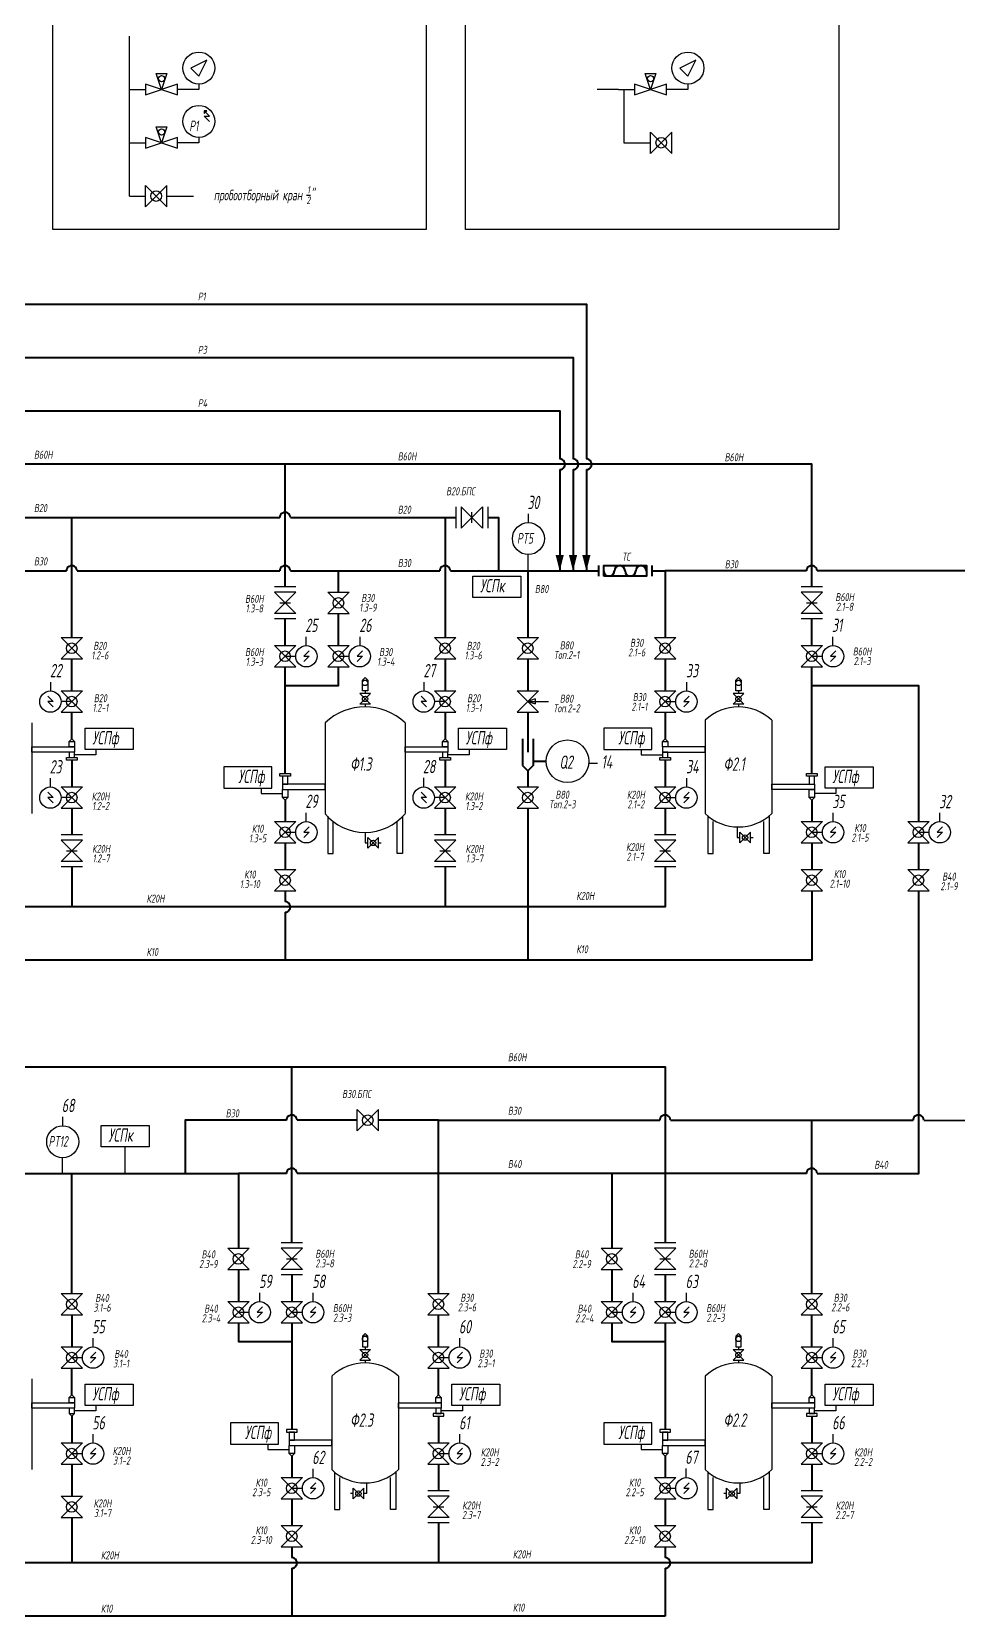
# Model space of a CAD drawing. Header units: millimetres. Extents: x 1510 to 10524, y 7125 to 13164.
# Drawn here: x 1884.6 to 2058.3, y 10878.7 to 11175.8 of the extents above; entities that cross this region are included whole.
import ezdxf

# ---------------------------------------------------------------- set-up
doc = ezdxf.new("R2010")
doc.units = ezdxf.units.MM
doc.header["$LTSCALE"] = 4
for name, color, linetype in [('1', 7, 'Continuous'), ('2', 7, 'Continuous'), ('В80', 1, 'Continuous'), ('Надписи', 7, 'Continuous')]:
    doc.layers.add(name, color=color, linetype=linetype)
doc.layers.add('В20', color=7, linetype='Continuous', lineweight=40, true_color=0x0a7800)
doc.layers.add('К10', color=7, linetype='Continuous', lineweight=40, true_color=0xffbe00)
for name, color, linetype, lineweight in [('В30', 136, 'Continuous', 40), ('В40', 142, 'Continuous', 40), ('В60Н', 140, 'Continuous', 40), ('К20Н', 33, 'Continuous', 40), ('Р1', 90, 'Continuous', 40), ('Р3', 212, 'Continuous', 40), ('Р4', 50, 'Continuous', 40)]:
    doc.layers.add(name, color=color, linetype=linetype, lineweight=lineweight)
doc.styles.add('Eskd знаки', font='eskd.shx', dxfattribs={"width": 0.8, "oblique": 10})

msp = doc.modelspace()

# ---------------------------------------------------------------- linework, layer by layer
for p, q in [((1902.95, 11165.02), (1902.95, 11175.02)), ((1917.45, 11170.52), (1914.45, 11169.02)), ((1914.45, 11169.02), (1915.95, 11167.52)), ((1915.95, 11167.52), (1917.45, 11170.52)), ((1915.95, 11167.52), (1917.45, 11170.52)), ((2009.14, 11170.52), (2006.14, 11169.02)), ((2006.14, 11169.02), (2007.64, 11167.52)), ((2007.64, 11167.52), (2009.14, 11170.52)), ((2007.64, 11167.52), (2009.14, 11170.52)), ((1905.95, 11166.02), (1905.95, 11164.02)), ((1908.95, 11165.02), (1905.95, 11166.02)), ((1908.95, 11165.02), (1907.95, 11168.02)), ((1907.95, 11168.02), (1909.95, 11168.02)), ((1909.95, 11168.02), (1908.95, 11165.02)), ((1911.95, 11166.02), (1908.95, 11165.02)), ((1911.95, 11164.02), (1911.95, 11166.02)), ((1915.95, 11166.02), (1915.95, 11165.02)), ((1997.64, 11166.02), (1997.64, 11164.02)), ((2000.64, 11165.02), (1997.64, 11166.02)), ((2000.64, 11165.02), (1999.64, 11168.02)), ((1999.64, 11168.02), (2001.64, 11168.02)), ((2001.64, 11168.02), (2000.64, 11165.02)), ((2003.64, 11166.02), (2000.64, 11165.02)), ((2003.64, 11164.02), (2003.64, 11166.02)), ((2007.64, 11166.02), (2007.64, 11165.02)), ((1902.95, 11165.02), (1905.95, 11165.02)), ((1902.95, 11145.02), (1902.95, 11165.02)), ((1905.95, 11164.02), (1908.95, 11165.02)), ((1908.95, 11165.02), (1911.95, 11164.02)), ((1915.95, 11165.02), (1911.95, 11165.02)), ((1994.64, 11165.02), (1990.64, 11165.02)), ((1994.64, 11165.02), (1997.64, 11165.02)), ((1995.64, 11165.02), (1995.64, 11155.02)), ((1997.64, 11164.02), (2000.64, 11165.02)), ((2000.64, 11165.02), (2003.64, 11164.02)), ((2007.64, 11165.02), (2003.64, 11165.02)), ((1917.95, 11160.02), (1916.95, 11161.02)), ((1917.95, 11159.02), (1916.95, 11160.02)), ((1916.95, 11160.02), (1917.95, 11160.02)), ((1908.95, 11155.02), (1907.95, 11158.02)), ((1907.95, 11158.02), (1909.95, 11158.02)), ((1909.95, 11158.02), (1908.95, 11155.02)), ((2000.64, 11153.02), (2000.64, 11157.02)), ((2004.64, 11157.02), (2000.64, 11153.02)), ((2004.64, 11153.02), (2000.64, 11157.02)), ((2004.64, 11153.02), (2004.64, 11157.02)), ((1902.95, 11155.02), (1905.95, 11155.02)), ((1905.95, 11156.02), (1905.95, 11154.02)), ((1908.95, 11155.02), (1905.95, 11156.02)), ((1905.95, 11154.02), (1908.95, 11155.02)), ((1911.95, 11156.02), (1908.95, 11155.02)), ((1908.95, 11155.02), (1911.95, 11154.02)), ((1911.95, 11154.02), (1911.95, 11156.02)), ((1915.95, 11155.02), (1911.95, 11155.02)), ((1915.95, 11156.02), (1915.95, 11155.02)), ((1995.64, 11155.02), (2000.64, 11155.02)), ((1902.95, 11145.02), (1905.95, 11145.02)), ((1905.95, 11143.02), (1905.95, 11147.02)), ((1905.95, 11147.02), (1909.95, 11143.02)), ((1905.95, 11143.02), (1909.95, 11147.02)), ((1909.95, 11143.02), (1909.95, 11147.02)), ((1909.95, 11145.02), (1914.95, 11145.02)), ((1964.1, 11086.72), (1964.1, 11082.72)), ((1965.1, 11086.72), (1965.1, 11082.72)), ((1965.1, 11082.72), (1969.1, 11086.72)), ((1965.1, 11086.72), (1969.1, 11082.72)), ((1967.1, 11083.72), (1967.1, 11085.72)), ((1969.1, 11086.72), (1969.1, 11082.72)), ((1970.1, 11086.72), (1970.1, 11082.72)), ((1934.1, 11071.72), (1930.1, 11071.72)), ((1934.1, 11070.72), (1930.1, 11070.72)), ((1930.1, 11070.72), (1934.1, 11066.72)), ((1934.1, 11070.72), (1930.1, 11066.72)), ((1940.1, 11070.72), (1944.1, 11070.72)), ((1944.1, 11070.72), (1940.1, 11066.72)), ((1940.1, 11070.72), (1944.1, 11066.72)), ((2032.85, 11071.72), (2028.85, 11071.72)), ((2032.85, 11070.72), (2028.85, 11070.72)), ((2028.85, 11070.72), (2032.85, 11066.72)), ((2032.85, 11070.72), (2028.85, 11066.72)), ((1931.1, 11068.72), (1933.1, 11068.72)), ((2029.85, 11068.72), (2031.85, 11068.72)), ((1934.1, 11066.72), (1930.1, 11066.72)), ((1934.1, 11065.72), (1930.1, 11065.72)), ((1940.1, 11066.72), (1944.1, 11066.72)), ((2032.85, 11066.72), (2028.85, 11066.72)), ((2032.85, 11065.72), (2028.85, 11065.72)), ((1890.1, 11062.22), (1894.1, 11062.22)), ((1894.1, 11062.22), (1890.1, 11058.22)), ((1890.1, 11062.22), (1894.1, 11058.22)), ((1960.1, 11062.22), (1964.1, 11062.22)), ((1964.1, 11062.22), (1960.1, 11058.22)), ((1960.1, 11062.22), (1964.1, 11058.22)), ((1975.6, 11062.22), (1979.6, 11062.22)), ((1979.6, 11062.22), (1975.6, 11058.22)), ((1975.6, 11062.22), (1979.6, 11058.22)), ((2001.35, 11062.22), (2005.35, 11062.22)), ((2005.35, 11062.22), (2001.35, 11058.22)), ((2001.35, 11062.22), (2005.35, 11058.22)), ((1930.1, 11060.72), (1934.1, 11060.72)), ((1934.1, 11060.72), (1930.1, 11056.72)), ((1930.1, 11060.72), (1934.1, 11056.72)), ((1932.1, 11058.72), (1934.1, 11058.72)), ((1940.1, 11060.72), (1944.1, 11060.72)), ((1944.1, 11060.72), (1940.1, 11056.72)), ((1940.1, 11060.72), (1944.1, 11056.72)), ((1942.1, 11058.72), (1944.1, 11058.72)), ((2028.85, 11060.72), (2032.85, 11060.72)), ((2032.85, 11060.72), (2028.85, 11056.72)), ((2028.85, 11060.72), (2032.85, 11056.72)), ((2030.85, 11058.72), (2032.85, 11058.72)), ((1890.1, 11058.22), (1894.1, 11058.22)), ((1930.1, 11056.72), (1934.1, 11056.72)), ((1940.1, 11056.72), (1944.1, 11056.72)), ((1960.1, 11058.22), (1964.1, 11058.22)), ((1975.6, 11058.22), (1979.6, 11058.22)), ((2001.35, 11058.22), (2005.35, 11058.22)), ((2028.85, 11056.72), (2032.85, 11056.72)), ((1946.6, 11054.22), (1947.1, 11054.72)), ((1947.1, 11054.72), (1947.6, 11054.22)), ((2016.6, 11054.22), (2017.1, 11054.72)), ((2017.1, 11054.72), (2017.6, 11054.22)), ((1890.1, 11052.22), (1894.1, 11052.22)), ((1894.1, 11052.22), (1890.1, 11048.22)), ((1890.1, 11052.22), (1894.1, 11048.22)), ((1892.1, 11050.22), (1890.1, 11050.22)), ((1948.1, 11051.72), (1946.1, 11051.72)), ((1946.1, 11051.72), (1948.1, 11049.72)), ((1948.1, 11051.72), (1946.1, 11049.72)), ((1948.1, 11049.72), (1946.1, 11049.72)), ((1947.1, 11052.22), (1947.1, 11051.72)), ((1947.1, 11049.72), (1947.1, 11049.22)), ((1960.1, 11052.22), (1964.1, 11052.22)), ((1964.1, 11052.22), (1960.1, 11048.22)), ((1960.1, 11052.22), (1964.1, 11048.22)), ((1962.1, 11050.22), (1960.1, 11050.22)), ((1975.6, 11052.22), (1979.6, 11052.22)), ((1979.6, 11052.22), (1975.6, 11048.22)), ((1975.6, 11052.22), (1979.6, 11048.22)), ((1979, 11050.72), (1977.6, 11050.22)), ((1977.6, 11050.22), (1979, 11049.82)), ((1977.6, 11050.22), (1981.52, 11050.22)), ((1979, 11050.72), (1979, 11049.82)), ((2001.35, 11052.22), (2005.35, 11052.22)), ((2005.35, 11052.22), (2001.35, 11048.22)), ((2001.35, 11052.22), (2005.35, 11048.22)), ((2003.35, 11050.22), (2005.35, 11050.22)), ((2018.1, 11051.72), (2016.1, 11051.72)), ((2016.1, 11051.72), (2018.1, 11049.72)), ((2018.1, 11051.72), (2016.1, 11049.72)), ((2018.1, 11049.72), (2016.1, 11049.72)), ((2017.1, 11052.22), (2017.1, 11051.72)), ((2017.1, 11049.72), (2017.1, 11049.22)), ((1890.1, 11048.22), (1894.1, 11048.22)), ((1960.1, 11048.22), (1964.1, 11048.22)), ((1975.6, 11048.22), (1979.6, 11048.22)), ((2001.35, 11048.22), (2005.35, 11048.22)), ((1892.1, 11043.22), (1891.6, 11042.72)), ((1892.6, 11042.72), (1892.1, 11043.22)), ((1896.6, 11041.22), (1896.6, 11040.22)), ((1962.1, 11043.22), (1961.6, 11042.72)), ((1962.6, 11042.72), (1962.1, 11043.22)), ((1966.6, 11041.22), (1966.6, 11040.22)), ((1998.85, 11041.22), (1998.85, 11040.22)), ((2003.35, 11043.22), (2002.85, 11042.72)), ((2003.85, 11042.72), (2003.35, 11043.22)), ((1896.6, 11040.22), (1892.6, 11040.22)), ((1966.6, 11040.22), (1962.6, 11040.22)), ((1998.85, 11040.22), (2002.85, 11040.22)), ((1890.1, 11034.22), (1894.1, 11034.22)), ((1894.1, 11034.22), (1890.1, 11030.22)), ((1890.1, 11034.22), (1894.1, 11030.22)), ((1892.1, 11032.22), (1890.1, 11032.22)), ((1927.6, 11033.97), (1927.6, 11032.97)), ((1927.6, 11032.97), (1931.6, 11032.97)), ((1932.1, 11031.72), (1931.6, 11032.22)), ((1932.6, 11032.22), (1932.1, 11031.72)), ((1960.1, 11034.22), (1964.1, 11034.22)), ((1964.1, 11034.22), (1960.1, 11030.22)), ((1960.1, 11034.22), (1964.1, 11030.22)), ((1962.1, 11032.22), (1960.1, 11032.22)), ((1975.6, 11034.22), (1979.6, 11034.22)), ((1979.6, 11034.22), (1975.6, 11030.22)), ((1975.6, 11034.22), (1979.6, 11030.22)), ((2001.35, 11034.22), (2005.35, 11034.22)), ((2005.35, 11034.22), (2001.35, 11030.22)), ((2001.35, 11034.22), (2005.35, 11030.22)), ((2003.35, 11032.22), (2005.35, 11032.22)), ((2030.85, 11031.72), (2030.35, 11032.22)), ((2031.35, 11032.22), (2030.85, 11031.72)), ((2035.35, 11032.97), (2031.35, 11032.97)), ((2035.35, 11033.97), (2035.35, 11032.97)), ((1890.1, 11030.22), (1894.1, 11030.22)), ((1960.1, 11030.22), (1964.1, 11030.22)), ((1975.6, 11030.22), (1979.6, 11030.22)), ((2001.35, 11030.22), (2005.35, 11030.22)), ((1930.1, 11027.72), (1934.1, 11027.72)), ((1934.1, 11027.72), (1930.1, 11023.72)), ((1930.1, 11027.72), (1934.1, 11023.72)), ((2016.85, 11026.72), (2016.85, 11024.72)), ((2028.85, 11027.72), (2032.85, 11027.72)), ((2032.85, 11027.72), (2028.85, 11023.72)), ((2028.85, 11027.72), (2032.85, 11023.72)), ((2048.85, 11027.72), (2052.85, 11027.72)), ((2052.85, 11027.72), (2048.85, 11023.72)), ((2048.85, 11027.72), (2052.85, 11023.72)), ((1894.1, 11025.22), (1890.1, 11025.22)), ((1894.1, 11024.22), (1890.1, 11024.22)), ((1890.1, 11024.22), (1894.1, 11020.22)), ((1894.1, 11024.22), (1890.1, 11020.22)), ((1930.1, 11023.72), (1934.1, 11023.72)), ((1932.1, 11025.72), (1934.1, 11025.72)), ((1947.1, 11025.72), (1947.1, 11023.72)), ((1947.1, 11023.72), (1947.6, 11023.72)), ((1947.6, 11022.72), (1947.6, 11024.72)), ((1949.6, 11024.72), (1947.6, 11022.72)), ((1949.6, 11022.72), (1947.6, 11024.72)), ((1949.6, 11022.72), (1949.6, 11024.72)), ((1949.6, 11023.72), (1950.1, 11023.72)), ((1964.1, 11025.22), (1960.1, 11025.22)), ((1964.1, 11024.22), (1960.1, 11024.22)), ((1960.1, 11024.22), (1964.1, 11020.22)), ((1964.1, 11024.22), (1960.1, 11020.22)), ((2005.35, 11025.22), (2001.35, 11025.22)), ((2005.35, 11024.22), (2001.35, 11024.22)), ((2001.35, 11024.22), (2005.35, 11020.22)), ((2005.35, 11024.22), (2001.35, 11020.22)), ((2016.85, 11024.72), (2017.35, 11024.72)), ((2017.35, 11023.72), (2017.35, 11025.72)), ((2019.35, 11025.72), (2017.35, 11023.72)), ((2019.35, 11023.72), (2017.35, 11025.72)), ((2019.35, 11023.72), (2019.35, 11025.72)), ((2019.35, 11024.72), (2019.85, 11024.72)), ((2028.85, 11023.72), (2032.85, 11023.72)), ((2030.85, 11025.72), (2032.85, 11025.72)), ((2048.85, 11023.72), (2052.85, 11023.72)), ((2050.85, 11025.72), (2052.85, 11025.72)), ((1894.1, 11020.22), (1890.1, 11020.22)), ((1891.1, 11022.22), (1893.1, 11022.22)), ((1964.1, 11020.22), (1960.1, 11020.22)), ((1961.1, 11022.22), (1963.1, 11022.22)), ((2005.35, 11020.22), (2001.35, 11020.22)), ((2002.35, 11022.22), (2004.35, 11022.22)), ((1894.1, 11019.22), (1890.1, 11019.22)), ((1930.1, 11018.72), (1934.1, 11018.72)), ((1934.1, 11014.72), (1930.1, 11018.72)), ((1930.1, 11014.72), (1934.1, 11018.72)), ((1964.1, 11019.22), (1960.1, 11019.22)), ((2005.35, 11019.22), (2001.35, 11019.22)), ((2028.85, 11018.72), (2032.85, 11018.72)), ((2032.85, 11014.72), (2028.85, 11018.72)), ((2028.85, 11014.72), (2032.85, 11018.72)), ((2048.85, 11018.72), (2052.85, 11018.72)), ((2052.85, 11014.72), (2048.85, 11018.72)), ((2048.85, 11014.72), (2052.85, 11018.72)), ((1930.1, 11014.72), (1934.1, 11014.72)), ((2028.85, 11014.72), (2032.85, 11014.72)), ((2048.85, 11014.72), (2052.85, 11014.72)), ((1945.6, 10969.72), (1945.6, 10973.72)), ((1945.6, 10973.72), (1949.6, 10969.72)), ((1945.6, 10969.72), (1949.6, 10973.72)), ((1949.6, 10969.72), (1949.6, 10973.72)), ((1935.35, 10948.72), (1931.35, 10948.72)), ((2005.35, 10948.72), (2001.35, 10948.72)), ((1921.35, 10947.72), (1925.35, 10947.72)), ((1925.35, 10947.72), (1921.35, 10943.72)), ((1921.35, 10947.72), (1925.35, 10943.72)), ((1935.35, 10947.72), (1931.35, 10947.72)), ((1931.35, 10947.72), (1935.35, 10943.72)), ((1935.35, 10947.72), (1931.35, 10943.72)), ((1932.35, 10945.72), (1934.35, 10945.72)), ((1991.35, 10947.72), (1995.35, 10947.72)), ((1995.35, 10947.72), (1991.35, 10943.72)), ((1991.35, 10947.72), (1995.35, 10943.72)), ((2005.35, 10947.72), (2001.35, 10947.72)), ((2001.35, 10947.72), (2005.35, 10943.72)), ((2005.35, 10947.72), (2001.35, 10943.72)), ((2002.35, 10945.72), (2004.35, 10945.72)), ((1921.35, 10943.72), (1925.35, 10943.72)), ((1935.35, 10943.72), (1931.35, 10943.72)), ((1935.35, 10942.72), (1931.35, 10942.72)), ((1991.35, 10943.72), (1995.35, 10943.72)), ((2005.35, 10943.72), (2001.35, 10943.72)), ((2005.35, 10942.72), (2001.35, 10942.72)), ((1890.1, 10939.22), (1894.1, 10939.22)), ((1894.1, 10939.22), (1890.1, 10935.22)), ((1890.1, 10939.22), (1894.1, 10935.22)), ((1921.35, 10937.72), (1925.35, 10937.72)), ((1925.35, 10937.72), (1921.35, 10933.72)), ((1921.35, 10937.72), (1925.35, 10933.72)), ((1931.35, 10937.72), (1935.35, 10937.72)), ((1935.35, 10937.72), (1931.35, 10933.72)), ((1931.35, 10937.72), (1935.35, 10933.72)), ((1958.85, 10939.22), (1962.85, 10939.22)), ((1962.85, 10939.22), (1958.85, 10935.22)), ((1958.85, 10939.22), (1962.85, 10935.22)), ((1991.35, 10937.72), (1995.35, 10937.72)), ((1995.35, 10937.72), (1991.35, 10933.72)), ((1991.35, 10937.72), (1995.35, 10933.72)), ((2001.35, 10937.72), (2005.35, 10937.72)), ((2005.35, 10937.72), (2001.35, 10933.72)), ((2001.35, 10937.72), (2005.35, 10933.72)), ((2028.85, 10939.22), (2032.85, 10939.22)), ((2032.85, 10939.22), (2028.85, 10935.22)), ((2028.85, 10939.22), (2032.85, 10935.22)), ((1890.1, 10935.22), (1894.1, 10935.22)), ((1923.35, 10935.72), (1925.35, 10935.72)), ((1933.35, 10935.72), (1935.35, 10935.72)), ((1958.85, 10935.22), (1962.85, 10935.22)), ((1993.35, 10935.72), (1995.35, 10935.72)), ((2003.35, 10935.72), (2005.35, 10935.72)), ((2028.85, 10935.22), (2032.85, 10935.22)), ((1921.35, 10933.72), (1925.35, 10933.72)), ((1931.35, 10933.72), (1935.35, 10933.72)), ((1947.1, 10931.72), (1946.6, 10931.22)), ((1947.6, 10931.22), (1947.1, 10931.72)), ((1991.35, 10933.72), (1995.35, 10933.72)), ((2001.35, 10933.72), (2005.35, 10933.72)), ((2017.1, 10931.72), (2016.6, 10931.22)), ((2017.6, 10931.22), (2017.1, 10931.72)), ((1890.1, 10929.22), (1894.1, 10929.22)), ((1894.1, 10929.22), (1890.1, 10925.22)), ((1890.1, 10929.22), (1894.1, 10925.22)), ((1946.1, 10928.72), (1948.1, 10928.72)), ((1948.1, 10928.72), (1946.1, 10926.72)), ((1946.1, 10928.72), (1948.1, 10926.72)), ((1947.1, 10929.22), (1947.1, 10928.72)), ((1958.85, 10929.22), (1962.85, 10929.22)), ((1962.85, 10929.22), (1958.85, 10925.22)), ((1958.85, 10929.22), (1962.85, 10925.22)), ((2016.1, 10928.72), (2018.1, 10928.72)), ((2018.1, 10928.72), (2016.1, 10926.72)), ((2016.1, 10928.72), (2018.1, 10926.72)), ((2017.1, 10929.22), (2017.1, 10928.72)), ((2028.85, 10929.22), (2032.85, 10929.22)), ((2032.85, 10929.22), (2028.85, 10925.22)), ((2028.85, 10929.22), (2032.85, 10925.22)), ((1890.1, 10925.22), (1894.1, 10925.22)), ((1892.1, 10927.22), (1894.1, 10927.22)), ((1946.1, 10926.72), (1948.1, 10926.72)), ((1947.1, 10926.72), (1947.1, 10926.22)), ((1958.85, 10925.22), (1962.85, 10925.22)), ((1960.85, 10927.22), (1962.85, 10927.22)), ((2016.1, 10926.72), (2018.1, 10926.72)), ((2017.1, 10926.72), (2017.1, 10926.22)), ((2028.85, 10925.22), (2032.85, 10925.22)), ((2030.85, 10927.22), (2032.85, 10927.22)), ((1892.1, 10920.22), (1891.6, 10919.72)), ((1892.6, 10919.72), (1892.1, 10920.22)), ((1960.85, 10920.22), (1960.35, 10919.72)), ((1961.35, 10919.72), (1960.85, 10920.22)), ((2030.85, 10920.22), (2030.35, 10919.72)), ((2031.35, 10919.72), (2030.85, 10920.22)), ((1892.1, 10916.22), (1891.6, 10916.72)), ((1892.6, 10916.72), (1892.1, 10916.22)), ((1896.6, 10917.22), (1892.6, 10917.22)), ((1896.6, 10918.22), (1896.6, 10917.22)), ((1965.35, 10917.22), (1961.35, 10917.22)), ((1965.35, 10918.22), (1965.35, 10917.22)), ((2035.35, 10917.22), (2031.35, 10917.22)), ((2035.35, 10918.22), (2035.35, 10917.22)), ((1890.1, 10911.22), (1894.1, 10911.22)), ((1894.1, 10911.22), (1890.1, 10907.22)), ((1890.1, 10911.22), (1894.1, 10907.22)), ((1928.85, 10910.97), (1928.85, 10909.97)), ((1958.85, 10911.22), (1962.85, 10911.22)), ((1962.85, 10911.22), (1958.85, 10907.22)), ((1958.85, 10911.22), (1962.85, 10907.22)), ((1998.85, 10910.97), (1998.85, 10909.97)), ((2028.85, 10911.22), (2032.85, 10911.22)), ((2032.85, 10911.22), (2028.85, 10907.22)), ((2028.85, 10911.22), (2032.85, 10907.22)), ((1890.1, 10907.22), (1894.1, 10907.22)), ((1892.1, 10909.22), (1894.1, 10909.22)), ((1928.85, 10909.97), (1932.85, 10909.97)), ((1933.35, 10908.72), (1932.85, 10909.22)), ((1933.85, 10909.22), (1933.35, 10908.72)), ((1958.85, 10907.22), (1962.85, 10907.22)), ((1960.85, 10909.22), (1962.85, 10909.22)), ((1998.85, 10909.97), (2002.85, 10909.97)), ((2003.35, 10908.72), (2002.85, 10909.22)), ((2003.85, 10909.22), (2003.35, 10908.72)), ((2028.85, 10907.22), (2032.85, 10907.22)), ((2030.85, 10909.22), (2032.85, 10909.22)), ((1931.35, 10904.72), (1935.35, 10904.72)), ((1935.35, 10904.72), (1931.35, 10900.72)), ((1931.35, 10904.72), (1935.35, 10900.72)), ((2001.35, 10904.72), (2005.35, 10904.72)), ((2005.35, 10904.72), (2001.35, 10900.72)), ((2001.35, 10904.72), (2005.35, 10900.72)), ((1890.1, 10901.22), (1894.1, 10901.22)), ((1894.1, 10897.22), (1890.1, 10901.22)), ((1890.1, 10897.22), (1894.1, 10901.22)), ((1933.35, 10902.72), (1935.35, 10902.72)), ((1944.85, 10901.72), (1944.35, 10901.72)), ((1944.85, 10900.72), (1944.85, 10902.72)), ((1944.85, 10902.72), (1946.85, 10900.72)), ((1944.85, 10900.72), (1946.85, 10902.72)), ((1946.85, 10900.72), (1946.85, 10902.72)), ((1947.35, 10901.72), (1946.85, 10901.72)), ((1947.35, 10903.72), (1947.35, 10901.72)), ((1962.85, 10902.22), (1958.85, 10902.22)), ((1962.85, 10901.22), (1958.85, 10901.22)), ((1958.85, 10901.22), (1962.85, 10897.22)), ((1962.85, 10901.22), (1958.85, 10897.22)), ((2003.35, 10902.72), (2005.35, 10902.72)), ((2014.85, 10901.72), (2014.35, 10901.72)), ((2014.85, 10900.72), (2014.85, 10902.72)), ((2014.85, 10902.72), (2016.85, 10900.72)), ((2014.85, 10900.72), (2016.85, 10902.72)), ((2016.85, 10900.72), (2016.85, 10902.72)), ((2017.35, 10901.72), (2016.85, 10901.72)), ((2017.35, 10903.72), (2017.35, 10901.72)), ((2032.85, 10902.22), (2028.85, 10902.22)), ((2032.85, 10901.22), (2028.85, 10901.22)), ((2028.85, 10901.22), (2032.85, 10897.22)), ((2032.85, 10901.22), (2028.85, 10897.22)), ((1931.35, 10900.72), (1935.35, 10900.72)), ((1959.85, 10899.22), (1961.85, 10899.22)), ((2001.35, 10900.72), (2005.35, 10900.72)), ((2029.85, 10899.22), (2031.85, 10899.22)), ((1890.1, 10897.22), (1894.1, 10897.22)), ((1931.35, 10895.72), (1935.35, 10895.72)), ((1935.35, 10891.72), (1931.35, 10895.72)), ((1931.35, 10891.72), (1935.35, 10895.72)), ((1962.85, 10897.22), (1958.85, 10897.22)), ((1962.85, 10896.22), (1958.85, 10896.22)), ((2001.35, 10895.72), (2005.35, 10895.72)), ((2005.35, 10891.72), (2001.35, 10895.72)), ((2001.35, 10891.72), (2005.35, 10895.72)), ((2032.85, 10897.22), (2028.85, 10897.22)), ((2032.85, 10896.22), (2028.85, 10896.22)), ((1931.35, 10891.72), (1935.35, 10891.72)), ((2001.35, 10891.72), (2005.35, 10891.72))]:
    msp.add_line(p, q)
at = {"color": 30, "true_color": 0xf26722}
for p, q in [((1977.61, 11077.76), (1977.61, 11074.82)), ((1936.6, 11059.72), (1935.6, 11058.72)), ((1935.6, 11058.72), (1936.6, 11058.72)), ((1936.6, 11058.72), (1935.6, 11057.72)), ((1946.6, 11059.72), (1945.6, 11058.72)), ((1945.6, 11058.72), (1946.6, 11058.72)), ((1946.6, 11058.72), (1945.6, 11057.72)), ((2035.35, 11059.72), (2034.35, 11058.72)), ((2034.35, 11058.72), (2035.35, 11058.72)), ((2035.35, 11058.72), (2034.35, 11057.72)), ((1887.6, 11051.22), (1888.6, 11050.22)), ((1888.6, 11050.22), (1887.6, 11050.22)), ((1887.6, 11050.22), (1888.6, 11049.22)), ((1957.6, 11051.22), (1958.6, 11050.22)), ((1958.6, 11050.22), (1957.6, 11050.22)), ((1957.6, 11050.22), (1958.6, 11049.22)), ((2007.85, 11051.22), (2006.85, 11050.22)), ((2006.85, 11050.22), (2007.85, 11050.22)), ((2007.85, 11050.22), (2006.85, 11049.22)), ((1887.6, 11033.22), (1888.6, 11032.22)), ((1888.6, 11032.22), (1887.6, 11032.22)), ((1887.6, 11032.22), (1888.6, 11031.22)), ((1957.6, 11033.22), (1958.6, 11032.22)), ((1958.6, 11032.22), (1957.6, 11032.22)), ((1957.6, 11032.22), (1958.6, 11031.22)), ((2007.85, 11033.22), (2006.85, 11032.22)), ((2006.85, 11032.22), (2007.85, 11032.22)), ((2007.85, 11032.22), (2006.85, 11031.22)), ((1936.6, 11026.72), (1935.6, 11025.72)), ((2035.35, 11026.72), (2034.35, 11025.72)), ((2055.35, 11026.72), (2054.35, 11025.72)), ((1935.6, 11025.72), (1936.6, 11025.72)), ((1936.6, 11025.72), (1935.6, 11024.72)), ((2034.35, 11025.72), (2035.35, 11025.72)), ((2035.35, 11025.72), (2034.35, 11024.72)), ((2054.35, 11025.72), (2055.35, 11025.72)), ((2055.35, 11025.72), (2054.35, 11024.72)), ((1890.3, 10964.69), (1890.3, 10961.75)), ((1927.85, 10936.72), (1926.85, 10935.72)), ((1926.85, 10935.72), (1927.85, 10935.72)), ((1927.85, 10935.72), (1926.85, 10934.72)), ((1937.85, 10936.72), (1936.85, 10935.72)), ((1936.85, 10935.72), (1937.85, 10935.72)), ((1937.85, 10935.72), (1936.85, 10934.72)), ((1997.85, 10936.72), (1996.85, 10935.72)), ((1996.85, 10935.72), (1997.85, 10935.72)), ((1997.85, 10935.72), (1996.85, 10934.72)), ((2007.85, 10936.72), (2006.85, 10935.72)), ((2006.85, 10935.72), (2007.85, 10935.72)), ((2007.85, 10935.72), (2006.85, 10934.72)), ((1896.6, 10928.22), (1895.6, 10927.22)), ((1965.35, 10928.22), (1964.35, 10927.22)), ((2035.35, 10928.22), (2034.35, 10927.22)), ((1895.6, 10927.22), (1896.6, 10927.22)), ((1896.6, 10927.22), (1895.6, 10926.22)), ((1964.35, 10927.22), (1965.35, 10927.22)), ((1965.35, 10927.22), (1964.35, 10926.22)), ((2034.35, 10927.22), (2035.35, 10927.22)), ((2035.35, 10927.22), (2034.35, 10926.22)), ((1896.6, 10910.22), (1895.6, 10909.22)), ((1965.35, 10910.22), (1964.35, 10909.22)), ((2035.35, 10910.22), (2034.35, 10909.22)), ((1895.6, 10909.22), (1896.6, 10909.22)), ((1896.6, 10909.22), (1895.6, 10908.22)), ((1964.35, 10909.22), (1965.35, 10909.22)), ((1965.35, 10909.22), (1964.35, 10908.22)), ((2034.35, 10909.22), (2035.35, 10909.22)), ((2035.35, 10909.22), (2034.35, 10908.22)), ((1937.85, 10903.72), (1936.85, 10902.72)), ((1936.85, 10902.72), (1937.85, 10902.72)), ((1937.85, 10902.72), (1936.85, 10901.72)), ((2007.85, 10903.72), (2006.85, 10902.72)), ((2006.85, 10902.72), (2007.85, 10902.72)), ((2007.85, 10902.72), (2006.85, 10901.72))]:
    msp.add_line(p, q, dxfattribs=at)
for points in [[(1888.59, 11183.72), (1958.59, 11183.72), (1958.59, 11138.72), (1888.59, 11138.72)], [(1965.91, 11183.72), (2035.91, 11183.72), (2035.91, 11138.72), (1965.91, 11138.72)], [(1976.29, 11069.74), (1967.29, 11069.74), (1967.29, 11073.74), (1976.29, 11073.74)], [(1946.6, 11054.22), (1947.6, 11054.22), (1947.6, 11052.22), (1946.6, 11052.22)], [(2016.6, 11054.22), (2017.6, 11054.22), (2017.6, 11052.22), (2016.6, 11052.22)], [(1903.6, 11041.22), (1894.6, 11041.22), (1894.6, 11045.22), (1903.6, 11045.22)], [(1973.6, 11041.22), (1964.6, 11041.22), (1964.6, 11045.22), (1973.6, 11045.22)], [(1991.85, 11041.22), (2000.85, 11041.22), (2000.85, 11045.22), (1991.85, 11045.22)], [(1920.6, 11033.97), (1929.6, 11033.97), (1929.6, 11037.97), (1920.6, 11037.97)], [(2042.35, 11033.97), (2033.35, 11033.97), (2033.35, 11037.97), (2042.35, 11037.97)], [(1906.6, 10966.72), (1897.6, 10966.72), (1897.6, 10970.72), (1906.6, 10970.72)], [(1947.6, 10931.22), (1946.6, 10931.22), (1946.6, 10929.22), (1947.6, 10929.22)], [(2017.6, 10931.22), (2016.6, 10931.22), (2016.6, 10929.22), (2017.6, 10929.22)], [(1903.6, 10918.22), (1894.6, 10918.22), (1894.6, 10922.22), (1903.6, 10922.22)], [(1972.35, 10918.22), (1963.35, 10918.22), (1963.35, 10922.22), (1972.35, 10922.22)], [(2042.35, 10918.22), (2033.35, 10918.22), (2033.35, 10922.22), (2042.35, 10922.22)], [(1921.85, 10910.97), (1930.85, 10910.97), (1930.85, 10914.97), (1921.85, 10914.97)], [(1991.85, 10910.97), (2000.85, 10910.97), (2000.85, 10914.97), (1991.85, 10914.97)]]:
    msp.add_lwpolyline(points, close=True)
msp.add_lwpolyline([(1902.1, 10961.72), (1902.1, 10966.72)])
for centre, radius in [((1915.95, 11169.02), 3), ((2007.64, 11169.02), 3), ((1908.95, 11167.02), 0.569), ((2000.64, 11167.02), 0.569), ((1915.95, 11159.02), 3), ((1908.95, 11157.02), 0.569), ((2002.64, 11155.02), 1), ((1907.95, 11145.02), 1), ((1942.1, 11068.72), 1), ((1892.1, 11060.22), 1), ((1932.1, 11058.72), 1), ((1942.1, 11058.72), 1), ((1962.1, 11060.22), 1), ((1977.6, 11060.22), 1), ((2003.35, 11060.22), 1), ((2030.85, 11058.72), 1), ((1947.1, 11053.72), 0.5), ((2017.1, 11053.72), 0.5), ((1892.1, 11050.22), 1), ((1947.1, 11050.72), 0.5), ((1962.1, 11050.22), 1), ((2003.35, 11050.22), 1), ((2017.1, 11050.72), 0.5), ((1892.1, 11032.22), 1), ((1962.1, 11032.22), 1), ((1977.6, 11032.22), 1), ((2003.35, 11032.22), 1), ((1932.1, 11025.72), 1), ((2030.85, 11025.72), 1), ((2050.85, 11025.72), 1), ((1948.6, 11023.72), 0.5), ((2018.35, 11024.72), 0.5), ((1932.1, 11016.72), 1), ((2030.85, 11016.72), 1), ((2050.85, 11016.72), 1), ((1947.6, 10971.72), 1), ((1923.35, 10945.72), 1), ((1993.35, 10945.72), 1), ((1892.1, 10937.22), 1), ((1960.85, 10937.22), 1), ((2030.85, 10937.22), 1), ((1923.35, 10935.72), 1), ((1933.35, 10935.72), 1), ((1993.35, 10935.72), 1), ((2003.35, 10935.72), 1), ((1947.1, 10930.72), 0.5), ((2017.1, 10930.72), 0.5), ((1892.1, 10927.22), 1), ((1947.1, 10927.72), 0.5), ((1960.85, 10927.22), 1), ((2017.1, 10927.72), 0.5), ((2030.85, 10927.22), 1), ((1892.1, 10909.22), 1), ((1960.85, 10909.22), 1), ((2030.85, 10909.22), 1), ((1933.35, 10902.72), 1), ((1945.85, 10901.72), 0.5), ((2003.35, 10902.72), 1), ((2015.85, 10901.72), 0.5), ((1892.1, 10899.22), 1), ((1933.35, 10893.72), 1), ((2003.35, 10893.72), 1)]:
    msp.add_circle(centre, radius)
for centre, radius in [((1977.72, 11080.78), 3), ((1936.1, 11058.72), 2), ((1946.1, 11058.72), 2), ((2034.85, 11058.72), 2), ((1888.1, 11050.22), 2), ((1958.1, 11050.22), 2), ((2007.35, 11050.22), 2), ((1985.05, 11039.03), 4), ((1888.1, 11032.22), 2), ((1958.1, 11032.22), 2), ((2007.35, 11032.22), 2), ((1936.1, 11025.72), 2), ((2034.85, 11025.72), 2), ((2054.85, 11025.72), 2), ((1890.41, 10967.7), 3), ((1927.35, 10935.72), 2), ((1937.35, 10935.72), 2), ((1997.35, 10935.72), 2), ((2007.35, 10935.72), 2), ((1896.1, 10927.22), 2), ((1964.85, 10927.22), 2), ((2034.85, 10927.22), 2), ((1896.1, 10909.22), 2), ((1964.85, 10909.22), 2), ((2034.85, 10909.22), 2), ((1937.35, 10902.72), 2), ((2007.35, 10902.72), 2)]:
    msp.add_circle(centre, radius, dxfattribs=at)
at = {"layer": '1'}
for p, q in [((1916.95, 11161.02), (1917.45, 11161.02)), ((1917.45, 11161.02), (1916.95, 11161.02)), ((1916.95, 11161.02), (1916.95, 11160.52)), ((1916.95, 11160.52), (1917.45, 11161.02)), ((2010.85, 11046.72), (2010.85, 11029.22)), ((2023.35, 11046.72), (2023.35, 11029.22)), ((1884.6, 11046.24), (1884.6, 11029.22)), ((1939.6, 11046.24), (1939.6, 11029.22)), ((1954.6, 11046.24), (1954.6, 11029.22)), ((1940.1, 11028.72), (1940.1, 11021.72)), ((1941.1, 11021.72), (1941.1, 11027.72)), ((1953.1, 11021.72), (1953.1, 11027.72)), ((1954.1, 11028.68), (1954.1, 11021.72)), ((2011.35, 11028.72), (2011.35, 11021.72)), ((2012.35, 11021.72), (2012.35, 11027.72)), ((2021.85, 11021.72), (2021.85, 11027.72)), ((2022.85, 11028.68), (2022.85, 11021.72)), ((1940.1, 11021.72), (1941.1, 11021.72)), ((1954.1, 11021.72), (1953.1, 11021.72)), ((2011.35, 11021.72), (2012.35, 11021.72)), ((2022.85, 11021.72), (2021.85, 11021.72)), ((1884.6, 10923.24), (1884.6, 10906.22)), ((1940.85, 10923.72), (1940.85, 10906.22)), ((1953.35, 10923.72), (1953.35, 10906.22)), ((2010.85, 10923.72), (2010.85, 10906.22)), ((2023.35, 10923.72), (2023.35, 10906.22)), ((1941.35, 10905.68), (1941.35, 10898.72)), ((1942.35, 10898.72), (1942.35, 10904.72)), ((1951.85, 10898.72), (1951.85, 10904.72)), ((1952.85, 10905.72), (1952.85, 10898.72)), ((2011.35, 10905.68), (2011.35, 10898.72)), ((2012.35, 10898.72), (2012.35, 10904.72)), ((2021.85, 10898.72), (2021.85, 10904.72)), ((2022.85, 10905.72), (2022.85, 10898.72)), ((1941.35, 10898.72), (1942.35, 10898.72)), ((1952.85, 10898.72), (1951.85, 10898.72)), ((2011.35, 10898.72), (2012.35, 10898.72)), ((2022.85, 10898.72), (2021.85, 10898.72))]:
    msp.add_line(p, q, dxfattribs=at)
for points in [[(1892.6, 11040.72), (1884.6, 11040.72), (1884.6, 11041.72), (1892.6, 11041.72)], [(1892.6, 11041.72), (1891.6, 11041.72), (1891.6, 11042.72), (1892.6, 11042.72)], [(1962.6, 11040.72), (1954.6, 11040.72), (1954.6, 11041.72), (1962.6, 11041.72)], [(1962.6, 11041.72), (1961.6, 11041.72), (1961.6, 11042.72), (1962.6, 11042.72)], [(2003.85, 11041.72), (2002.85, 11041.72), (2002.85, 11042.72), (2003.85, 11042.72)], [(2002.85, 11040.72), (2010.85, 11040.72), (2010.85, 11041.72), (2002.85, 11041.72)], [(1891.1, 11039.72), (1893.1, 11039.72), (1893.1, 11039.22), (1891.1, 11039.22)], [(1892.6, 11040.72), (1891.6, 11040.72), (1891.6, 11039.72), (1892.6, 11039.72)], [(1961.1, 11039.72), (1963.1, 11039.72), (1963.1, 11039.22), (1961.1, 11039.22)], [(1962.6, 11040.72), (1961.6, 11040.72), (1961.6, 11039.72), (1962.6, 11039.72)], [(2002.35, 11039.72), (2004.35, 11039.72), (2004.35, 11039.22), (2002.35, 11039.22)], [(2003.85, 11040.72), (2002.85, 11040.72), (2002.85, 11039.72), (2003.85, 11039.72)], [(1933.1, 11036.22), (1931.1, 11036.22), (1931.1, 11036.72), (1933.1, 11036.72)], [(1931.6, 11034.72), (1932.6, 11034.72), (1932.6, 11036.22), (1931.6, 11036.22)], [(2031.85, 11036.22), (2029.85, 11036.22), (2029.85, 11036.72), (2031.85, 11036.72)], [(2030.35, 11034.72), (2031.35, 11034.72), (2031.35, 11036.22), (2030.35, 11036.22)], [(1931.6, 11033.72), (1939.6, 11033.72), (1939.6, 11034.72), (1931.6, 11034.72)], [(1931.6, 11033.72), (1932.6, 11033.72), (1932.6, 11032.22), (1931.6, 11032.22)], [(2031.35, 11033.72), (2023.35, 11033.72), (2023.35, 11034.72), (2031.35, 11034.72)], [(2030.35, 11033.72), (2031.35, 11033.72), (2031.35, 11032.22), (2030.35, 11032.22)], [(1892.6, 10918.72), (1891.6, 10918.72), (1891.6, 10919.72), (1892.6, 10919.72)], [(1961.35, 10918.72), (1960.35, 10918.72), (1960.35, 10919.72), (1961.35, 10919.72)], [(2031.35, 10918.72), (2030.35, 10918.72), (2030.35, 10919.72), (2031.35, 10919.72)], [(1892.6, 10917.72), (1884.6, 10917.72), (1884.6, 10918.72), (1892.6, 10918.72)], [(1892.6, 10917.72), (1891.6, 10917.72), (1891.6, 10916.72), (1892.6, 10916.72)], [(1961.35, 10917.72), (1953.35, 10917.72), (1953.35, 10918.72), (1961.35, 10918.72)], [(1959.85, 10916.22), (1961.85, 10916.22), (1961.85, 10916.72), (1959.85, 10916.72)], [(1961.35, 10917.72), (1960.35, 10917.72), (1960.35, 10916.72), (1961.35, 10916.72)], [(2031.35, 10917.72), (2023.35, 10917.72), (2023.35, 10918.72), (2031.35, 10918.72)], [(2029.85, 10916.22), (2031.85, 10916.22), (2031.85, 10916.72), (2029.85, 10916.72)], [(2031.35, 10917.72), (2030.35, 10917.72), (2030.35, 10916.72), (2031.35, 10916.72)], [(1934.35, 10913.72), (1932.35, 10913.72), (1932.35, 10913.22), (1934.35, 10913.22)], [(1932.85, 10911.72), (1933.85, 10911.72), (1933.85, 10913.22), (1932.85, 10913.22)], [(2004.35, 10913.72), (2002.35, 10913.72), (2002.35, 10913.22), (2004.35, 10913.22)], [(2002.85, 10911.72), (2003.85, 10911.72), (2003.85, 10913.22), (2002.85, 10913.22)], [(1932.85, 10910.72), (1940.85, 10910.72), (1940.85, 10911.72), (1932.85, 10911.72)], [(1932.85, 10910.72), (1933.85, 10910.72), (1933.85, 10909.22), (1932.85, 10909.22)], [(2002.85, 10910.72), (2010.85, 10910.72), (2010.85, 10911.72), (2002.85, 10911.72)], [(2002.85, 10910.72), (2003.85, 10910.72), (2003.85, 10909.22), (2002.85, 10909.22)]]:
    msp.add_lwpolyline(points, close=True, dxfattribs=at)
for centre, radius, start, end in [((1947.1, 11038.3), 10.92, 46.6141, 133.3859), ((2017.1, 11040.16), 9.06, 46.3972, 133.6028), ((1947.1, 11035.5), 9.79, 219.9662, 320.0338), ((2017.1, 11035.77), 9.05, 226.3426, 313.6574), ((1947.1, 10917.16), 9.06, 46.3972, 133.6028), ((2017.1, 10917.16), 9.06, 46.3972, 133.6028), ((1947.1, 10912.77), 9.05, 226.3426, 313.6574), ((2017.1, 10912.77), 9.05, 226.3426, 313.6574)]:
    msp.add_arc(centre, radius, start, end, dxfattribs=at)
at = {"layer": 'В20'}
for points in [[(1863.1, 11084.72), (1931.1, 11084.72)], [(1892.1, 11062.22), (1892.1, 11084.72)], [(1933.1, 11084.72), (1962.1, 11084.72), (1962.1, 11062.22)], [(1962.1, 11084.72), (1964.1, 11084.72)], [(1970.1, 11084.72), (1972.1, 11084.72), (1972.1, 11074.72)], [(1892.1, 11052.22), (1892.1, 11058.22)], [(1962.1, 11058.22), (1962.1, 11052.22)], [(1892.1, 11043.22), (1892.1, 11048.22)], [(1962.1, 11048.22), (1962.1, 11043.22)]]:
    msp.add_lwpolyline(points, dxfattribs=at)
msp.add_arc((1932.1, 11084.72), 1, 359.7459, 180.2541, dxfattribs=at)
at = {"layer": 'В30'}
for p, q in [((1990.85, 11075.72), (1990.85, 11073.72)), ((2000.85, 11075.72), (2000.85, 11073.72))]:
    msp.add_line(p, q, dxfattribs=at)
for points in [[(1863.1, 11074.72), (1891.1, 11074.72)], [(1893.1, 11074.72), (1931.1, 11074.72)], [(1933.1, 11074.72), (1961.1, 11074.72)], [(1942.1, 11070.72), (1942.1, 11074.72)], [(1963.1, 11074.72), (1990.85, 11074.72)], [(2000.85, 11074.72), (2003.35, 11074.72), (2003.35, 11062.22)], [(2029.85, 11074.72), (2003.35, 11074.72)], [(2051.85, 10971.72), (2070.85, 10971.71), (2070.85, 11074.72), (2031.85, 11074.72)], [(1942.1, 11060.72), (1942.1, 11066.72)], [(1932.1, 11053.22), (1942.1, 11053.22), (1942.1, 11056.72)], [(2003.35, 11058.22), (2003.35, 11052.22)], [(2003.35, 11048.22), (2003.35, 11043.22)], [(1932.35, 10971.72), (1913.35, 10971.72), (1913.35, 10961.72)], [(1945.6, 10971.72), (1934.35, 10971.72)], [(1960.85, 10971.72), (1949.6, 10971.72)], [(1960.85, 10939.22), (1960.85, 10971.72), (2002.35, 10971.72)], [(2004.35, 10971.72), (2030.85, 10971.72)], [(2030.85, 10939.22), (2030.85, 10971.72), (2049.85, 10971.72)], [(1960.85, 10929.22), (1960.85, 10935.22)], [(2030.85, 10929.22), (2030.85, 10935.22)], [(1960.85, 10920.22), (1960.85, 10925.22)], [(2030.85, 10920.22), (2030.85, 10925.22)]]:
    msp.add_lwpolyline(points, dxfattribs=at)
msp.add_lwpolyline([(1991.85, 11073.72), (1991.85, 11075.72), (1999.85, 11075.72), (1999.85, 11073.72)], close=True, dxfattribs=at)
for centre, start, end in [((1892.1, 11074.72), 359.7459, 180.2541), ((1932.1, 11074.72), 359.7459, 180.2541), ((1962.1, 11074.72), 359.7459, 180.2541), ((1992.85, 11074.72), 180, 0), ((1994.85, 11074.72), 0, 180), ((1996.85, 11074.72), 180, 0), ((1998.85, 11074.72), 0, 180), ((2030.85, 11074.72), 359.7459, 180.2541), ((1933.35, 10971.72), 359.7459, 180.2541), ((2003.35, 10971.72), 359.7459, 180.2541), ((2050.85, 10971.72), 359.7459, 180.2541)]:
    msp.add_arc(centre, 1, start, end, dxfattribs=at)
at = {"layer": 'В40'}
for points in [[(2030.85, 11053.22), (2050.85, 11053.22), (2050.85, 11027.72)], [(2050.85, 11023.72), (2050.85, 11018.72)], [(2050.85, 11014.72), (2050.85, 10961.71), (2031.85, 10961.71)], [(1863.1, 10961.72), (1923.35, 10961.72)], [(1892.1, 10939.22), (1892.1, 10961.72)], [(1932.35, 10961.72), (1923.35, 10961.72), (1923.35, 10947.72)], [(2029.85, 10961.72), (1934.35, 10961.72)], [(1993.35, 10961.72), (1993.35, 10947.72)], [(1923.35, 10943.72), (1923.35, 10937.72)], [(1993.35, 10943.72), (1993.35, 10937.72)], [(1892.1, 10935.22), (1892.1, 10929.22)], [(1923.35, 10933.72), (1923.35, 10930.22), (1933.35, 10930.22)], [(1993.35, 10933.72), (1993.35, 10930.22), (2003.35, 10930.22)], [(1892.1, 10920.22), (1892.1, 10925.22)]]:
    msp.add_lwpolyline(points, dxfattribs=at)
for centre in [(1933.35, 10961.72), (2030.85, 10961.72)]:
    msp.add_arc(centre, 1, 359.7459, 180.2541, dxfattribs=at)
at = {"layer": 'В60Н'}
for points in [[(2030.85, 11071.72), (2030.85, 11094.72), (1752.1, 11094.72), (1752.1, 10971.72)], [(1932.1, 11071.72), (1932.1, 11094.72)], [(1932.1, 11060.72), (1932.1, 11065.72)], [(2030.85, 11060.72), (2030.85, 11065.72)], [(1932.1, 11036.72), (1932.1, 11056.72)], [(2030.85, 11036.72), (2030.85, 11056.72)], [(1752.1, 10930.22), (1752.1, 10981.72), (2003.35, 10981.72), (2003.35, 10948.72)], [(1933.35, 10948.72), (1933.35, 10981.72)], [(1933.35, 10942.72), (1933.35, 10937.72)], [(2003.35, 10942.72), (2003.35, 10937.72)], [(1933.35, 10933.72), (1933.35, 10913.72)], [(2003.35, 10933.72), (2003.35, 10913.72)]]:
    msp.add_lwpolyline(points, dxfattribs=at)
at = {"layer": 'В80', "lineweight": 40}
for p, q in [((1977.6, 11048.22), (1977.6, 11040.72)), ((1976.6, 11043.22), (1976.6, 11038.22)), ((1978.6, 11043.22), (1978.6, 11038.22)), ((1976.6, 11038.22), (1977.6, 11037.22)), ((1978.6, 11038.22), (1977.6, 11037.22)), ((1977.6, 11037.22), (1977.6, 11034.22))]:
    msp.add_line(p, q, dxfattribs=at)
for points in [[(1977.6, 11074.72), (1977.6, 11062.22)], [(1977.6, 11058.22), (1977.6, 11052.22)], [(1977.6, 11030.22), (1977.6, 11001.72)]]:
    msp.add_lwpolyline(points, dxfattribs=at)
at = {"layer": 'К10'}
for points in [[(1932.1, 11031.72), (1932.1, 11027.72)], [(2030.85, 11031.72), (2030.85, 11027.72)], [(1932.1, 11023.72), (1932.1, 11018.72)], [(2030.85, 11023.72), (2030.85, 11018.72)], [(2030.85, 11014.72), (2030.85, 11001.72), (1773.1, 11001.72)], [(1932.1, 11014.72), (1932.1, 11012.72)], [(1932.1, 11010.72), (1932.1, 11001.72)], [(2003.35, 10878.72), (1762.1, 10878.72), (1762.1, 10980.72)], [(1933.35, 10908.72), (1933.35, 10904.72)], [(2003.35, 10908.72), (2003.35, 10904.72)], [(1933.35, 10900.72), (1933.35, 10895.72)], [(2003.35, 10900.72), (2003.35, 10895.72)], [(1933.35, 10891.72), (1933.35, 10889.72)], [(2003.35, 10891.72), (2003.35, 10889.72)], [(1933.35, 10887.72), (1933.35, 10878.72)], [(2003.35, 10887.72), (2003.35, 10878.72)]]:
    msp.add_lwpolyline(points, dxfattribs=at)
for centre in [(1932.1, 11011.72), (1933.35, 10888.72), (2003.35, 10888.72)]:
    msp.add_arc(centre, 1, 269.7459, 90.2541, dxfattribs=at)
at = {"layer": 'К20Н'}
for points in [[(1892.1, 11039.22), (1892.1, 11034.22)], [(1962.1, 11039.22), (1962.1, 11034.22)], [(2003.35, 11039.22), (2003.35, 11034.22)], [(1892.1, 11030.22), (1892.1, 11025.22)], [(1962.1, 11030.22), (1962.1, 11025.22)], [(2003.35, 11030.22), (2003.35, 11025.22)], [(2003.35, 11019.22), (2003.35, 11011.72), (1753.1, 11011.72)], [(1892.1, 11019.22), (1892.1, 11011.72)], [(1962.1, 11019.22), (1962.1, 11011.72)], [(2030.85, 10896.22), (2030.85, 10888.72), (1772.1, 10888.72), (1772.1, 10980.72)], [(1892.1, 10916.22), (1892.1, 10911.22)], [(1960.85, 10916.22), (1960.85, 10911.22)], [(2030.85, 10916.22), (2030.85, 10911.22)], [(1892.1, 10907.22), (1892.1, 10901.22)], [(1960.85, 10907.22), (1960.85, 10902.22)], [(2030.85, 10907.22), (2030.85, 10902.22)], [(1892.1, 10897.22), (1892.1, 10888.72)], [(1960.85, 10896.22), (1960.85, 10888.72)]]:
    msp.add_lwpolyline(points, dxfattribs=at)
at = {"layer": 'Надписи', "color": 3}
for p, q in [((1977.72, 11083.77), (1977.72, 11085.44)), ((1936.06, 11060.73), (1936.06, 11062.4)), ((1946.2, 11060.73), (1946.2, 11062.4)), ((2034.79, 11060.74), (2034.79, 11062.4)), ((1888.18, 11052.24), (1888.18, 11053.9)), ((1958.2, 11052.24), (1958.2, 11053.9)), ((2007.44, 11052.22), (2007.44, 11053.88)), ((1989.05, 11038.71), (1990.71, 11038.71)), ((1888.13, 11034.2), (1888.13, 11035.86)), ((1958.11, 11034.25), (1958.11, 11035.91)), ((2007.45, 11034.24), (2007.45, 11035.9)), ((1936.09, 11027.74), (1936.09, 11029.4)), ((2034.87, 11027.7), (2034.87, 11029.36)), ((2054.89, 11027.68), (2054.89, 11029.35)), ((1890.41, 10970.7), (1890.41, 10972.36)), ((1927.4, 10937.72), (1927.4, 10939.38)), ((1937.37, 10937.72), (1937.37, 10939.38)), ((1997.36, 10937.71), (1997.36, 10939.37)), ((2007.37, 10937.7), (2007.37, 10939.36)), ((1896.11, 10929.22), (1896.11, 10930.89)), ((1964.87, 10929.22), (1964.87, 10930.88)), ((2034.88, 10929.22), (2034.88, 10930.88)), ((1896.12, 10911.21), (1896.12, 10912.87)), ((1964.9, 10911.21), (1964.9, 10912.87)), ((2034.85, 10911.22), (2034.85, 10912.88)), ((1937.36, 10904.71), (1937.36, 10906.37)), ((2007.31, 10904.75), (2007.31, 10906.41))]:
    msp.add_line(p, q, dxfattribs=at)
at = {"layer": 'Р1'}
for points in [[(1846.1, 11158.22), (1846.1, 11124.72), (1988.6, 11124.72), (1988.6, 11095.72)], [(1988.6, 11093.72), (1988.6, 11074.72)]]:
    msp.add_lwpolyline(points, dxfattribs=at)
msp.add_lwpolyline([(1988.6, 11077.72, 1.54, 0, 0), (1988.6, 11074.72, 0, 0, 0)], format="xyseb", dxfattribs=at)
at = {"layer": 'Р1', "color": 1}
msp.add_lwpolyline([(1978.55, 11039.03), (1981.05, 11039.03)], dxfattribs=at)
at = {"layer": 'Р1'}
msp.add_arc((1988.6, 11094.72), 1, 269.7459, 90.2541, dxfattribs=at)
at = {"layer": 'Р3'}
for points in [[(1806.1, 11158.22), (1811.1, 11158.22), (1811.1, 11114.72), (1986.1, 11114.72), (1986.1, 11095.72)], [(1986.1, 11093.72), (1986.1, 11074.72)]]:
    msp.add_lwpolyline(points, dxfattribs=at)
msp.add_lwpolyline([(1986.1, 11077.72, 1.54, 0, 0), (1986.1, 11074.72, 0, 0, 0)], format="xyseb", dxfattribs=at)
msp.add_arc((1986.1, 11094.72), 1, 269.7459, 90.2541, dxfattribs=at)
at = {"layer": 'Р4'}
for points in [[(1773.6, 11158.22), (1783.6, 11158.22), (1783.6, 11104.72), (1983.6, 11104.72), (1983.6, 11095.72)], [(1983.6, 11093.72), (1983.6, 11074.72)]]:
    msp.add_lwpolyline(points, dxfattribs=at)
msp.add_lwpolyline([(1983.6, 11077.72, 1.54, 0, 0), (1983.6, 11074.72, 0, 0, 0)], format="xyseb", dxfattribs=at)
msp.add_arc((1983.6, 11094.72), 1, 269.7459, 90.2541, dxfattribs=at)

# ---------------------------------------------------------------- texts
at = {"ltscale": 15, "char_height": 2.5, "width": 8.5, "attachment_point": 1, "style": 'Eskd знаки'}
for s, insert in [('Ф1.3', (1944.32, 11039.76)), ('Ф2.1', (2014.32, 11039.76)), ('Ф2.3', (1944.32, 10916.76)), ('Ф2.2', (2014.32, 10916.76))]:
    msp.add_mtext(s, dxfattribs=dict(at, insert=insert))
at = {"layer": '1', "style": 'Eskd знаки'}
for s, width, insert, char_height, attachment_point in [('P1', 5.2243, (1914.15, 11159.16), 2, 1), ('PT5', 5.2243, (1975.59, 11081.84), 2, 1), ('ТС', 22.6346, (1996.84, 11078.14), 1.5, 3), ('УСПк', 22.6346, (1968.66, 11073.22), 2.5, 1), ('УСПф', 22.6346, (1895.97, 11044.7), 2.5, 1), ('УСПф', 22.6346, (1965.97, 11044.7), 2.5, 1), ('УСПф', 22.6346, (1999.48, 11044.7), 2.5, 3), ('УСПф', 22.6346, (1928.23, 11037.45), 2.5, 3), ('УСПф', 22.6346, (2034.72, 11037.45), 2.5, 1), ('УСПк', 22.6346, (1898.97, 10970.2), 2.5, 1), ('PT12', 5.2243, (1887.76, 10968.77), 2, 1), ('УСПф', 22.6346, (1895.97, 10921.7), 2.5, 1), ('УСПф', 22.6346, (1964.72, 10921.7), 2.5, 1), ('УСПф', 22.6346, (2034.72, 10921.7), 2.5, 1), ('УСПф', 22.6346, (1929.48, 10914.45), 2.5, 3), ('УСПф', 22.6346, (1999.48, 10914.45), 2.5, 3)]:
    msp.add_mtext_dynamic_manual_height_columns(s, width=width, gutter_width=0.225, heights=[0], dxfattribs=dict(at, insert=insert, char_height=char_height, attachment_point=attachment_point))
at = {"layer": '1', "ltscale": 15, "insert": (1918.73, 11146.89), "char_height": 2, "width": 29.5212, "attachment_point": 1, "style": 'Eskd знаки'}
msp.add_mtext('\\A1;пробоотборный кран {\\H0.7x;\\S1/2;}" ', dxfattribs=at)
at = {"layer": '2', "ltscale": 15, "insert": (1983.55, 11040.12), "char_height": 2.5, "width": 5.4804, "attachment_point": 1, "style": 'Eskd знаки'}
msp.add_mtext('Q2', dxfattribs=at)
at = {"layer": 'Надписи', "ltscale": 15, "char_height": 1.5, "width": 8.5, "attachment_point": 1, "style": 'Eskd знаки'}
for s, insert in [('Р1', (1915.75, 11126.93)), ('Р3', (1915.75, 11116.93)), ('Р4', (1915.75, 11106.93)), ('В60Н', (1885.03, 11097.27)), ('В60Н', (1953.24, 11096.96)), ('В60Н', (2014.52, 11096.79)), ('В20.БПС', (1962.31, 11090.41)), ('В20', (1885.03, 11087.27)), ('В20', (1953.24, 11086.96)), ('В30', (1885.03, 11077.27)), ('В30', (1953.24, 11076.96)), ('В30', (2014.55, 11076.73)), ('В80', (1978.95, 11072.08)), ('К20Н', (1906.13, 11014.04)), ('К20Н', (1986.71, 11014.54)), ('К10', (1906.13, 11004.04)), ('К10', (1986.71, 11004.54)), ('В60Н', (1973.89, 10984.29)), ('В30.БПС', (1942.81, 10977.41)), ('В30', (1920.98, 10973.78)), ('В30', (1973.89, 10974.26)), ('В40', (1973.89, 10964.26)), ('В40', (2042.59, 10964.13)), ('К20Н', (1897.57, 10890.91)), ('К20Н', (1974.81, 10891.1)), ('К10', (1897.57, 10880.91)), ('К10', (1974.81, 10881.1))]:
    msp.add_mtext(s, dxfattribs=dict(at, insert=insert))
at = {"layer": 'Надписи', "color": 3, "ltscale": 15, "char_height": 2.5, "width": 8.5, "attachment_point": 1, "line_spacing_factor": 0.72, "style": 'Eskd знаки'}
for s, insert in [('30', (1977.57, 11088.82)), ('25', (1935.91, 11065.78)), ('26', (1946.04, 11065.78)), ('31', (2034.64, 11065.79)), ('22', (1888.03, 11057.29)), ('27', (1958.05, 11057.29)), ('33', (2007.29, 11057.27)), ('23', (1887.97, 11039.25)), ('28', (1957.96, 11039.3)), ('14', (1991.43, 11040.18)), ('34', (2007.3, 11039.29)), ('29', (1935.93, 11032.79)), ('35', (2034.72, 11032.75)), ('32', (2054.74, 11032.73)), ('68', (1890.25, 10975.75)), ('59', (1927.25, 10942.77)), ('58', (1937.22, 10942.77)), ('64', (1997.2, 10942.76)), ('63', (2007.22, 10942.75)), ('55', (1895.96, 10934.27)), ('60', (1964.72, 10934.27)), ('65', (2034.73, 10934.27)), ('56', (1895.97, 10916.26)), ('61', (1964.75, 10916.26)), ('66', (2034.69, 10916.27)), ('62', (1937.21, 10909.76)), ('67', (2007.16, 10909.8))]:
    msp.add_mtext(s, dxfattribs=dict(at, insert=insert))
at = {"layer": 'Надписи', "ltscale": 15, "char_height": 1.5, "width": 8.5, "attachment_point": 5, "line_spacing_factor": 0.72, "style": 'Eskd знаки'}
for s, insert in [('В60Н^J2.1-8', (2037.02, 11068.91)), ('В60Н^J1.3-8', (1926.35, 11068.59)), ('В30^J1.3-9', (1947.64, 11068.75)), ('В30^J2.1-6', (1998.04, 11060.35)), ('В20^J1.2-6', (1897.39, 11059.79)), ('В60Н^J1.3-3', (1926.35, 11058.61)), ('В30^J1.3-4', (1950.99, 11058.62)), ('В20^J1.3-6', (1967.39, 11059.79)), ('В80^JТоп.2-1', (1984.88, 11059.87)), ('В60Н^J2.1-3', (2040.3, 11058.72)), ('В20^J1.2-1', (1897.48, 11049.96)), ('В20^J1.3-1', (1967.48, 11049.96)), ('В80^JТоп.2-2', (1984.88, 11049.87)), ('В30^J2.1-1', (1998.54, 11050.17)), ('К20Н^J1.2-2', (1897.52, 11031.55)), ('К20Н^J1.3-2', (1967.52, 11031.55)), ('В80^JТоп.2-3', (1984.08, 11031.87)), ('К20Н^J2.1-2', (1997.88, 11031.87)), ('К10^J1.3-5', (1926.96, 11025.49)), ('К10^J2.1-5', (2039.91, 11025.63)), ('К20Н^J1.2-7', (1897.61, 11021.72)), ('К20Н^J1.3-7', (1967.61, 11021.72)), ('К20Н^J2.1-7', (1997.71, 11022.04)), ('К10^J1.3-10', (1925.5, 11016.9)), ('К10^J2.1-10', (2036.07, 11016.99)), ('В40^J2.1-9', (2056.59, 11016.52)), ('В40^J2.3-9', (1917.72, 10945.68)), ('В60Н^J2.3-8', (1939.53, 10945.8)), ('В40^J2.2-9', (1987.72, 10945.68)), ('В60Н^J2.2-8', (2009.53, 10945.8)), ('В40^J3.1-6', (1897.8, 10937.5)), ('В40^J2.3-4', (1918.22, 10935.5)), ('В60Н^J2.3-3', (1942.82, 10935.61)), ('В30^J2.3-6', (1966.22, 10937.55)), ('В40^J2.2-4', (1988.22, 10935.5)), ('В60Н^J2.2-3', (2012.82, 10935.61)), ('В30^J2.2-6', (2036.22, 10937.55)), ('В40^J3.1-1', (1901.36, 10927.02)), ('В30^J2.3-1', (1969.78, 10927.07)), ('В30^J2.2-1', (2039.78, 10927.07)), ('К20Н^J3.1-2', (1901.45, 10908.82)), ('К20Н^J2.3-2', (1970.47, 10908.57)), ('К20Н^J2.2-2', (2040.47, 10908.57)), ('К10^J2.3-5', (1927.65, 10902.89)), ('К10^J2.2-5', (1997.65, 10902.89)), ('К20Н^J3.1-7', (1897.88, 10898.99)), ('К20Н^J2.3-7', (1967, 10898.61)), ('К20Н^J2.2-7', (2037, 10898.61)), ('К10^J2.3-10', (1927.65, 10893.94)), ('К10^J2.2-10', (1997.65, 10893.94))]:
    msp.add_mtext(s, dxfattribs=dict(at, insert=insert))

doc.saveas('drawing.dxf')
